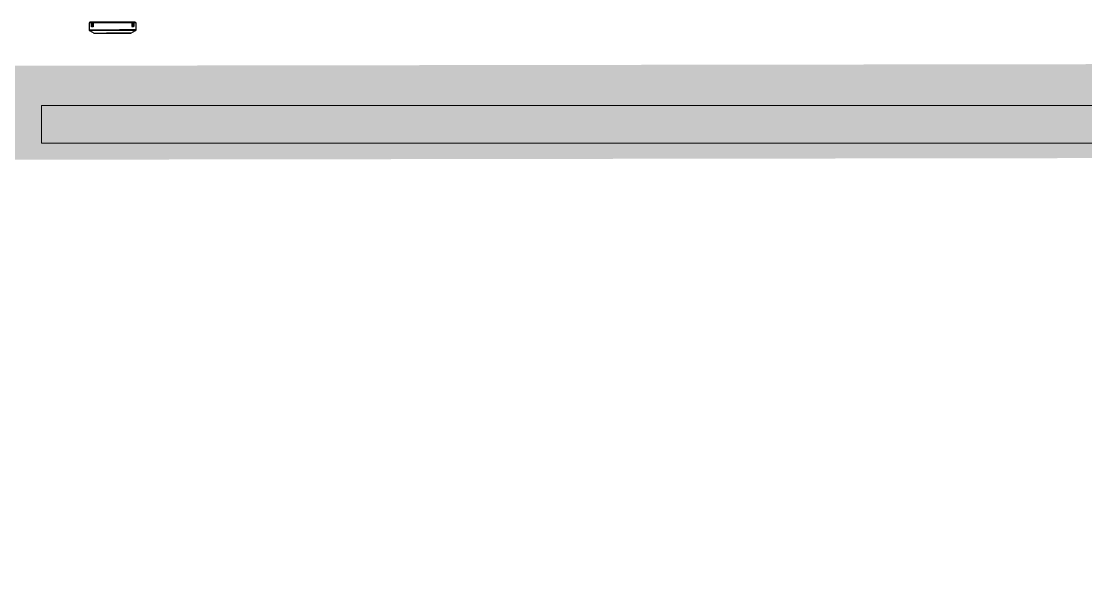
# Model space of a CAD drawing. Header units: millimetres. Extents: x 8265 to 78888, y 1905 to 34251.
# Drawn here: x 35250 to 35363.3, y 20045.4 to 20104.9 of the extents above; entities that cross this region are included whole.
import ezdxf

# ---------------------------------------------------------------- set-up
doc = ezdxf.new("R2010")
doc.units = ezdxf.units.MM
doc.linetypes.add('HIDDEN', pattern=[9.525, 6.35, -3.175])
doc.layers.add('468_ARREDO_BAR_001-AM_0', color=73, linetype='Continuous')
doc.layers.add('468_BAR_001-AM_0', color=73, linetype='Continuous', lineweight=0)
doc.layers.add('costruzioni', color=10, linetype='Continuous', lineweight=0)

# ---------------------------------------------------------------- blocks, each defined once
blk = doc.blocks.new('vetrina bar')
for p, q in [((-7712.79, -2146.96, 0), (-7712.8, -2146.96, 0)), ((-7712.8, -2146.96, 0), (-7712.8, -2146.96, 0)), ((-7712.8, -2146.96, 0), (-7712.8, -2146.97, 0)), ((-7712.8, -2146.97, 0), (-7712.8, -2146.97, 0)), ((-7712.8, -2146.97, 0), (-7712.8, -2146.97, 0)), ((-7712.8, -2146.97, 0), (-7712.8, -2146.97, 0)), ((-7712.8, -2146.97, 0), (-7712.8, -2146.98, 0)), ((-7712.8, -2146.98, 0), (-7712.8, -2146.98, 0)), ((-7712.8, -2146.98, 0), (-7712.8, -2146.98, 0)), ((-7712.8, -2146.98, 0), (-7712.8, -2146.99, 0)), ((-7712.8, -2146.99, 0), (-7712.8, -2146.99, 0)), ((-7712.8, -2146.99, 0), (-7712.8, -2146.99, 0)), ((-7712.8, -2146.99, 0), (-7712.8, -2147, 0)), ((-7712.8, -2147, 0), (-7712.8, -2147.74, 0)), ((-7712.8, -2147, 0), (-7712.8, -2147, 0)), ((-7712.79, -2147, 0), (-7712.8, -2147, 0)), ((-7712.78, -2146.94, 0), (-7712.79, -2146.94, 0)), ((-7712.79, -2146.94, 0), (-7712.79, -2146.95, 0)), ((-7712.79, -2146.95, 0), (-7712.79, -2146.95, 0)), ((-7712.79, -2146.95, 0), (-7712.79, -2146.95, 0)), ((-7712.79, -2146.95, 0), (-7712.79, -2146.96, 0)), ((-7712.75, -2147, 0), (-7712.79, -2147, 0)), ((-7712.77, -2146.93, 0), (-7712.78, -2146.93, 0)), ((-7712.78, -2146.93, 0), (-7712.78, -2146.93, 0)), ((-7712.78, -2146.93, 0), (-7712.78, -2146.94, 0)), ((-7712.78, -2146.94, 0), (-7712.78, -2146.94, 0)), ((-7712.78, -2146.94, 0), (-7712.78, -2146.94, 0)), ((-7712.76, -2146.92, 0), (-7712.77, -2146.92, 0)), ((-7712.77, -2146.92, 0), (-7712.77, -2146.92, 0)), ((-7712.77, -2146.92, 0), (-7712.77, -2146.93, 0)), ((-7712.77, -2146.93, 0), (-7712.77, -2146.93, 0)), ((-7712.75, -2146.91, 0), (-7712.76, -2146.92, 0)), ((-7712.76, -2146.92, 0), (-7712.76, -2146.92, 0)), ((-7712.76, -2146.92, 0), (-7712.76, -2146.92, 0)), ((-7712.26, -2146.63, 0), (-7712.75, -2146.91, 0)), ((-7712.75, -2146.91, 0), (-7712.74, -2146.91, 0)), ((-7712.67, -2147, 0), (-7712.75, -2147, 0)), ((-7712.74, -2146.91, 0), (-7712.68, -2146.91, 0)), ((-7712.68, -2146.91, 0), (-7712.6, -2146.91, 0)), ((-7712.56, -2147, 0), (-7712.67, -2147, 0)), ((-7712.6, -2146.91, 0), (-7712.47, -2146.91, 0)), ((-7712.42, -2147, 0), (-7712.56, -2147, 0)), ((-7712.47, -2146.91, 0), (-7712.32, -2146.91, 0)), ((-7712.25, -2147, 0), (-7712.42, -2147, 0)), ((-7712.32, -2146.91, 0), (-7712.14, -2146.91, 0)), ((-7712.28, -2146.66, 0), (-7712.31, -2146.66, 0)), ((-7712.31, -2146.66, 0), (-7712.31, -2146.66, 0)), ((-7712.22, -2146.66, 0), (-7712.28, -2146.66, 0)), ((-7708.33, -2146.63, 0), (-7712.26, -2146.63, 0)), ((-7712.05, -2147, 0), (-7712.25, -2147, 0)), ((-7712.12, -2146.65, 0), (-7712.22, -2146.66, 0)), ((-7712.14, -2146.91, 0), (-7711.93, -2146.91, 0)), ((-7711.99, -2146.65, 0), (-7712.12, -2146.65, 0)), ((-7711.82, -2147, 0), (-7712.05, -2147, 0)), ((-7711.84, -2146.65, 0), (-7711.99, -2146.65, 0)), ((-7711.93, -2146.91, 0), (-7711.7, -2146.91, 0)), ((-7711.65, -2146.65, 0), (-7711.84, -2146.65, 0)), ((-7711.58, -2147, 0), (-7711.82, -2147, 0)), ((-7711.7, -2146.91, 0), (-7711.44, -2146.91, 0)), ((-7711.44, -2146.65, 0), (-7711.65, -2146.65, 0)), ((-7711.31, -2147, 0), (-7711.58, -2147, 0)), ((-7711.21, -2146.65, 0), (-7711.44, -2146.65, 0)), ((-7711.44, -2146.91, 0), (-7711.17, -2146.91, 0)), ((-7711.03, -2147, 0), (-7711.31, -2147, 0)), ((-7710.96, -2146.65, 0), (-7711.21, -2146.65, 0)), ((-7711.17, -2146.91, 0), (-7710.89, -2146.91, 0)), ((-7710.75, -2146.99, 0), (-7711.03, -2147, 0)), ((-7710.7, -2146.65, 0), (-7710.96, -2146.65, 0)), ((-7710.89, -2146.91, 0), (-7710.6, -2146.91, 0)), ((-7710.45, -2146.99, 0), (-7710.75, -2146.99, 0)), ((-7710.44, -2146.65, 0), (-7710.7, -2146.65, 0)), ((-7710.6, -2146.91, 0), (-7710.3, -2146.91, 0)), ((-7710.16, -2146.99, 0), (-7710.45, -2146.99, 0)), ((-7710.17, -2146.65, 0), (-7710.44, -2146.65, 0)), ((-7710.3, -2146.91, 0), (-7710.01, -2146.9, 0)), ((-7709.91, -2146.65, 0), (-7710.17, -2146.65, 0)), ((-7709.86, -2146.99, 0), (-7710.16, -2146.99, 0)), ((-7710.01, -2146.9, 0), (-7709.72, -2146.9, 0)), ((-7709.65, -2146.65, 0), (-7709.91, -2146.65, 0)), ((-7709.57, -2146.99, 0), (-7709.86, -2146.99, 0)), ((-7709.72, -2146.9, 0), (-7709.44, -2146.9, 0)), ((-7709.4, -2146.64, 0), (-7709.65, -2146.65, 0)), ((-7709.3, -2146.99, 0), (-7709.57, -2146.99, 0)), ((-7709.44, -2146.9, 0), (-7709.17, -2146.9, 0)), ((-7709.17, -2146.64, 0), (-7709.4, -2146.64, 0)), ((-7709.03, -2146.99, 0), (-7709.3, -2146.99, 0)), ((-7708.96, -2146.64, 0), (-7709.17, -2146.64, 0)), ((-7709.17, -2146.9, 0), (-7708.91, -2146.9, 0)), ((-7708.79, -2146.99, 0), (-7709.03, -2146.99, 0)), ((-7708.78, -2146.64, 0), (-7708.96, -2146.64, 0)), ((-7708.91, -2146.9, 0), (-7708.68, -2146.9, 0)), ((-7708.56, -2146.99, 0), (-7708.79, -2146.99, 0)), ((-7708.62, -2146.64, 0), (-7708.78, -2146.64, 0)), ((-7708.68, -2146.9, 0), (-7708.47, -2146.9, 0)), ((-7708.49, -2146.64, 0), (-7708.62, -2146.64, 0)), ((-7708.36, -2146.99, 0), (-7708.56, -2146.99, 0)), ((-7708.39, -2146.64, 0), (-7708.49, -2146.64, 0)), ((-7708.47, -2146.9, 0), (-7708.29, -2146.9, 0)), ((-7708.33, -2146.64, 0), (-7708.39, -2146.64, 0)), ((-7708.19, -2146.98, 0), (-7708.36, -2146.99, 0)), ((-7707.85, -2146.9, 0), (-7708.33, -2146.63, 0)), ((-7708.3, -2146.64, 0), (-7708.33, -2146.64, 0)), ((-7708.3, -2146.64, 0), (-7708.3, -2146.64, 0)), ((-7708.29, -2146.9, 0), (-7708.14, -2146.9, 0)), ((-7708.05, -2146.98, 0), (-7708.19, -2146.98, 0)), ((-7708.14, -2146.9, 0), (-7708.01, -2146.9, 0)), ((-7707.94, -2146.98, 0), (-7708.05, -2146.98, 0)), ((-7708.01, -2146.9, 0), (-7707.93, -2146.9, 0)), ((-7707.86, -2146.98, 0), (-7707.94, -2146.98, 0)), ((-7707.93, -2146.9, 0), (-7707.87, -2146.9, 0)), ((-7707.87, -2146.9, 0), (-7707.85, -2146.9, 0)), ((-7707.81, -2146.98, 0), (-7707.86, -2146.98, 0)), ((-7707.84, -2146.9, 0), (-7707.85, -2146.9, 0)), ((-7707.85, -2146.9, 0), (-7707.85, -2146.9, 0)), ((-7707.85, -2146.9, 0), (-7707.85, -2146.9, 0)), ((-7707.85, -2146.9, 0), (-7707.85, -2146.9, 0)), ((-7707.84, -2146.91, 0), (-7707.84, -2146.9, 0)), ((-7707.83, -2146.91, 0), (-7707.84, -2146.91, 0)), ((-7707.84, -2146.91, 0), (-7707.84, -2146.91, 0)), ((-7707.84, -2146.91, 0), (-7707.84, -2146.91, 0)), ((-7707.83, -2146.92, 0), (-7707.83, -2146.91, 0)), ((-7707.82, -2146.92, 0), (-7707.83, -2146.92, 0)), ((-7707.83, -2146.92, 0), (-7707.83, -2146.92, 0)), ((-7707.83, -2146.92, 0), (-7707.83, -2146.92, 0)), ((-7707.82, -2146.93, 0), (-7707.82, -2146.92, 0)), ((-7707.82, -2146.94, 0), (-7707.82, -2146.93, 0)), ((-7707.82, -2146.93, 0), (-7707.82, -2146.93, 0)), ((-7707.82, -2146.93, 0), (-7707.82, -2146.93, 0)), ((-7707.82, -2146.93, 0), (-7707.82, -2146.93, 0)), ((-7707.81, -2146.94, 0), (-7707.82, -2146.94, 0)), ((-7707.81, -2146.95, 0), (-7707.81, -2146.94, 0)), ((-7707.81, -2146.94, 0), (-7707.81, -2146.94, 0)), ((-7707.81, -2146.96, 0), (-7707.81, -2146.95, 0)), ((-7707.81, -2146.95, 0), (-7707.81, -2146.95, 0)), ((-7707.81, -2146.95, 0), (-7707.81, -2146.95, 0)), ((-7707.81, -2146.97, 0), (-7707.81, -2146.96, 0)), ((-7707.81, -2146.96, 0), (-7707.81, -2146.96, 0)), ((-7707.81, -2146.96, 0), (-7707.81, -2146.96, 0)), ((-7707.8, -2146.97, 0), (-7707.81, -2146.97, 0)), ((-7707.81, -2146.97, 0), (-7707.81, -2146.97, 0)), ((-7707.8, -2146.98, 0), (-7707.81, -2146.98, 0)), ((-7707.8, -2146.98, 0), (-7707.8, -2146.97, 0)), ((-7707.8, -2147.73, 0), (-7707.8, -2146.98, 0)), ((-7707.8, -2146.98, 0), (-7707.8, -2146.98, 0)), ((-7707.8, -2146.98, 0), (-7707.8, -2146.98, 0)), ((-7712.8, -2147.74, 0), (-7712.79, -2147.74, 0)), ((-7712.79, -2147.74, 0), (-7712.75, -2147.74, 0)), ((-7712.75, -2147.74, 0), (-7712.66, -2147.74, 0)), ((-7712.7, -2147.74, 0), (-7712.7, -2147.84, 0)), ((-7712.67, -2147.84, 0), (-7712.7, -2147.84, 0)), ((-7712.7, -2147.84, 0), (-7712.7, -2147.84, 0)), ((-7712.6, -2147.84, 0), (-7712.67, -2147.84, 0)), ((-7712.66, -2147.74, 0), (-7712.55, -2147.74, 0)), ((-7712.5, -2147.84, 0), (-7712.6, -2147.84, 0)), ((-7712.55, -2147.32, 0), (-7712.53, -2147.32, 0)), ((-7712.55, -2147.74, 0), (-7712.55, -2147.32, 0)), ((-7712.55, -2147.32, 0), (-7712.55, -2147.32, 0)), ((-7712.55, -2147.32, 0), (-7712.55, -2147.32, 0)), ((-7712.55, -2147.32, 0), (-7712.55, -2147.33, 0)), ((-7712.55, -2147.33, 0), (-7712.55, -2147.33, 0)), ((-7712.55, -2147.33, 0), (-7712.55, -2147.33, 0)), ((-7712.55, -2147.33, 0), (-7712.55, -2147.33, 0)), ((-7712.55, -2147.33, 0), (-7712.54, -2147.33, 0)), ((-7712.55, -2147.74, 0), (-7712.55, -2147.74, 0)), ((-7712.55, -2147.74, 0), (-7712.55, -2147.74, 0)), ((-7712.55, -2147.74, 0), (-7712.55, -2147.74, 0)), ((-7712.55, -2147.74, 0), (-7712.55, -2147.74, 0)), ((-7712.55, -2147.74, 0), (-7712.55, -2147.74, 0)), ((-7712.55, -2147.74, 0), (-7712.55, -2147.74, 0)), ((-7712.55, -2147.74, 0), (-7712.55, -2147.74, 0)), ((-7712.55, -2147.74, 0), (-7712.55, -2147.74, 0)), ((-7712.55, -2147.74, 0), (-7712.55, -2147.74, 0)), ((-7712.55, -2147.74, 0), (-7712.54, -2147.74, 0)), ((-7712.46, -2147.74, 0), (-7712.55, -2147.74, 0)), ((-7712.55, -2147.74, 0), (-7712.55, -2147.74, 0)), ((-7712.55, -2147.74, 0), (-7712.55, -2147.74, 0)), ((-7712.55, -2147.74, 0), (-7712.55, -2147.74, 0)), ((-7712.55, -2147.74, 0), (-7712.55, -2147.74, 0)), ((-7712.55, -2147.74, 0), (-7712.55, -2147.74, 0)), ((-7712.55, -2147.74, 0), (-7712.55, -2147.74, 0)), ((-7712.55, -2147.74, 0), (-7712.55, -2147.74, 0)), ((-7712.55, -2147.74, 0), (-7712.55, -2147.74, 0)), ((-7712.54, -2147.33, 0), (-7712.54, -2147.33, 0)), ((-7712.54, -2147.33, 0), (-7712.54, -2147.33, 0)), ((-7712.54, -2147.33, 0), (-7712.54, -2147.33, 0)), ((-7712.54, -2147.33, 0), (-7712.54, -2147.33, 0)), ((-7712.54, -2147.33, 0), (-7712.54, -2147.33, 0)), ((-7712.54, -2147.33, 0), (-7712.54, -2147.33, 0)), ((-7712.54, -2147.33, 0), (-7712.54, -2147.34, 0)), ((-7712.54, -2147.34, 0), (-7712.54, -2147.34, 0)), ((-7712.54, -2147.34, 0), (-7712.54, -2147.34, 0)), ((-7712.54, -2147.34, 0), (-7712.54, -2147.34, 0)), ((-7712.54, -2147.34, 0), (-7712.54, -2147.34, 0)), ((-7712.54, -2147.34, 0), (-7712.53, -2147.34, 0)), ((-7712.54, -2147.74, 0), (-7712.54, -2147.74, 0)), ((-7712.54, -2147.74, 0), (-7712.54, -2147.74, 0)), ((-7712.54, -2147.74, 0), (-7712.54, -2147.74, 0)), ((-7712.54, -2147.74, 0), (-7712.54, -2147.74, 0)), ((-7712.54, -2147.74, 0), (-7712.54, -2147.74, 0)), ((-7712.54, -2147.74, 0), (-7712.54, -2147.74, 0)), ((-7712.54, -2147.74, 0), (-7712.54, -2147.74, 0)), ((-7712.54, -2147.74, 0), (-7712.54, -2147.74, 0)), ((-7712.54, -2147.74, 0), (-7712.54, -2147.74, 0)), ((-7712.54, -2147.74, 0), (-7712.54, -2147.74, 0)), ((-7712.54, -2147.74, 0), (-7712.54, -2147.74, 0)), ((-7712.54, -2147.74, 0), (-7712.54, -2147.74, 0)), ((-7712.54, -2147.74, 0), (-7712.54, -2147.74, 0)), ((-7712.54, -2147.74, 0), (-7712.54, -2147.74, 0)), ((-7712.54, -2147.74, 0), (-7712.54, -2147.74, 0)), ((-7712.54, -2147.74, 0), (-7712.53, -2147.74, 0)), ((-7712.53, -2147.32, 0), (-7712.51, -2147.32, 0)), ((-7712.53, -2147.34, 0), (-7712.53, -2147.34, 0)), ((-7712.53, -2147.34, 0), (-7712.53, -2147.34, 0)), ((-7712.53, -2147.34, 0), (-7712.53, -2147.34, 0)), ((-7712.53, -2147.34, 0), (-7712.53, -2147.34, 0)), ((-7712.53, -2147.34, 0), (-7712.53, -2147.34, 0)), ((-7712.53, -2147.34, 0), (-7712.53, -2147.34, 0)), ((-7712.53, -2147.34, 0), (-7712.53, -2147.34, 0)), ((-7712.53, -2147.34, 0), (-7712.53, -2147.34, 0)), ((-7712.53, -2147.34, 0), (-7712.53, -2147.34, 0)), ((-7712.53, -2147.34, 0), (-7712.52, -2147.34, 0)), ((-7712.53, -2147.74, 0), (-7712.53, -2147.73, 0)), ((-7712.53, -2147.73, 0), (-7712.53, -2147.73, 0)), ((-7712.53, -2147.73, 0), (-7712.53, -2147.73, 0)), ((-7712.53, -2147.73, 0), (-7712.52, -2147.73, 0)), ((-7712.53, -2147.74, 0), (-7712.53, -2147.74, 0)), ((-7712.5, -2147.34, 0), (-7712.52, -2147.34, 0)), ((-7712.52, -2147.34, 0), (-7712.52, -2147.34, 0)), ((-7712.52, -2147.34, 0), (-7712.52, -2147.34, 0)), ((-7712.52, -2147.34, 0), (-7712.52, -2147.72, 0)), ((-7712.52, -2147.72, 0), (-7712.43, -2147.72, 0)), ((-7712.52, -2147.73, 0), (-7712.52, -2147.72, 0)), ((-7712.52, -2147.72, 0), (-7712.52, -2147.72, 0)), ((-7712.52, -2147.73, 0), (-7712.52, -2147.73, 0)), ((-7712.51, -2147.32, 0), (-7712.49, -2147.32, 0)), ((-7712.49, -2147.34, 0), (-7712.5, -2147.34, 0)), ((-7712.37, -2147.84, 0), (-7712.5, -2147.84, 0)), ((-7712.49, -2147.32, 0), (-7712.47, -2147.32, 0)), ((-7712.47, -2147.34, 0), (-7712.49, -2147.34, 0)), ((-7712.47, -2147.32, 0), (-7712.45, -2147.32, 0)), ((-7712.45, -2147.34, 0), (-7712.47, -2147.34, 0)), ((-7712.38, -2147.74, 0), (-7712.46, -2147.74, 0)), ((-7712.45, -2147.32, 0), (-7712.42, -2147.32, 0)), ((-7712.43, -2147.34, 0), (-7712.45, -2147.34, 0)), ((-7712.44, -2147.74, 0), (-7712.44, -2147.74, 0)), ((-7712.44, -2147.74, 0), (-7712.44, -2147.74, 0)), ((-7712.44, -2147.74, 0), (-7712.43, -2147.74, 0)), ((-7712.41, -2147.34, 0), (-7712.43, -2147.34, 0)), ((-7712.43, -2147.34, 0), (-7712.43, -2147.72, 0)), ((-7712.43, -2147.73, 0), (-7712.43, -2147.72, 0)), ((-7712.43, -2147.72, 0), (-7712.43, -2147.72, 0)), ((-7712.43, -2147.72, 0), (-7712.42, -2147.72, 0)), ((-7712.43, -2147.74, 0), (-7712.43, -2147.73, 0)), ((-7712.43, -2147.73, 0), (-7712.43, -2147.73, 0)), ((-7712.43, -2147.73, 0), (-7712.43, -2147.73, 0)), ((-7712.43, -2147.74, 0), (-7712.43, -2147.74, 0)), ((-7712.42, -2147.32, 0), (-7712.4, -2147.32, 0)), ((-7712.42, -2147.72, 0), (-7712.42, -2147.72, 0)), ((-7712.42, -2147.72, 0), (-7712.41, -2147.72, 0)), ((-7712.39, -2147.34, 0), (-7712.41, -2147.34, 0)), ((-7712.41, -2147.72, 0), (-7712.41, -2147.72, 0)), ((-7712.41, -2147.72, 0), (-7712.41, -2147.72, 0)), ((-7712.41, -2147.72, 0), (-7712.4, -2147.72, 0)), ((-7712.4, -2147.32, 0), (-7712.38, -2147.32, 0)), ((-7712.4, -2147.34, 0), (-7712.4, -2147.72, 0)), ((-7712.4, -2147.72, 0), (-7712.4, -2147.72, 0)), ((-7712.4, -2147.72, 0), (-7712.4, -2147.72, 0)), ((-7712.4, -2147.72, 0), (-7712.4, -2147.72, 0)), ((-7712.4, -2147.72, 0), (-7712.4, -2147.73, 0)), ((-7712.4, -2147.73, 0), (-7712.4, -2147.73, 0)), ((-7712.4, -2147.72, 0), (-7712.4, -2147.72, 0)), ((-7712.4, -2147.72, 0), (-7712.38, -2147.72, 0)), ((-7712.4, -2147.73, 0), (-7712.4, -2147.73, 0)), ((-7712.4, -2147.73, 0), (-7712.4, -2147.73, 0)), ((-7712.4, -2147.73, 0), (-7712.4, -2147.73, 0)), ((-7712.4, -2147.73, 0), (-7712.4, -2147.73, 0)), ((-7712.4, -2147.73, 0), (-7712.4, -2147.73, 0)), ((-7712.4, -2147.73, 0), (-7712.4, -2147.73, 0)), ((-7712.4, -2147.73, 0), (-7712.4, -2147.73, 0)), ((-7712.4, -2147.73, 0), (-7712.4, -2147.73, 0)), ((-7712.4, -2147.73, 0), (-7712.4, -2147.73, 0)), ((-7712.4, -2147.73, 0), (-7712.4, -2147.73, 0)), ((-7712.4, -2147.73, 0), (-7712.4, -2147.73, 0)), ((-7712.4, -2147.73, 0), (-7712.4, -2147.73, 0)), ((-7712.4, -2147.73, 0), (-7712.4, -2147.73, 0)), ((-7712.4, -2147.73, 0), (-7712.4, -2147.73, 0)), ((-7712.4, -2147.73, 0), (-7712.4, -2147.73, 0)), ((-7712.4, -2147.73, 0), (-7712.4, -2147.74, 0)), ((-7712.4, -2147.74, 0), (-7712.4, -2147.74, 0)), ((-7712.4, -2147.74, 0), (-7712.4, -2147.74, 0)), ((-7712.4, -2147.74, 0), (-7712.4, -2147.74, 0)), ((-7712.4, -2147.74, 0), (-7712.4, -2147.74, 0)), ((-7712.4, -2147.74, 0), (-7712.4, -2147.74, 0)), ((-7712.4, -2147.74, 0), (-7712.4, -2147.74, 0)), ((-7712.4, -2147.74, 0), (-7712.39, -2147.74, 0)), ((-7712.37, -2147.34, 0), (-7712.39, -2147.34, 0)), ((-7712.39, -2147.74, 0), (-7712.39, -2147.74, 0)), ((-7712.39, -2147.74, 0), (-7712.39, -2147.74, 0)), ((-7712.39, -2147.74, 0), (-7712.39, -2147.74, 0)), ((-7712.39, -2147.74, 0), (-7712.39, -2147.74, 0)), ((-7712.39, -2147.74, 0), (-7712.39, -2147.74, 0)), ((-7712.39, -2147.74, 0), (-7712.39, -2147.74, 0)), ((-7712.39, -2147.74, 0), (-7712.39, -2147.74, 0)), ((-7712.39, -2147.74, 0), (-7712.39, -2147.74, 0)), ((-7712.39, -2147.74, 0), (-7712.39, -2147.74, 0)), ((-7712.39, -2147.74, 0), (-7712.39, -2147.74, 0)), ((-7712.39, -2147.74, 0), (-7712.39, -2147.74, 0)), ((-7712.39, -2147.74, 0), (-7712.39, -2147.74, 0)), ((-7712.39, -2147.74, 0), (-7712.39, -2147.74, 0)), ((-7712.39, -2147.74, 0), (-7712.39, -2147.74, 0)), ((-7712.39, -2147.74, 0), (-7712.39, -2147.74, 0)), ((-7712.39, -2147.74, 0), (-7712.39, -2147.74, 0)), ((-7712.39, -2147.74, 0), (-7712.38, -2147.74, 0)), ((-7712.38, -2147.32, 0), (-7712.38, -2147.74, 0)), ((-7712.38, -2147.32, 0), (-7712.38, -2147.32, 0)), ((-7712.38, -2147.32, 0), (-7712.38, -2147.32, 0)), ((-7712.38, -2147.32, 0), (-7712.38, -2147.32, 0)), ((-7712.38, -2147.32, 0), (-7712.38, -2147.32, 0)), ((-7712.38, -2147.32, 0), (-7712.38, -2147.33, 0)), ((-7712.38, -2147.33, 0), (-7712.38, -2147.74, 0)), ((-7712.38, -2147.33, 0), (-7712.38, -2147.33, 0)), ((-7712.38, -2147.33, 0), (-7712.38, -2147.33, 0)), ((-7712.38, -2147.33, 0), (-7712.38, -2147.33, 0)), ((-7712.38, -2147.33, 0), (-7712.38, -2147.33, 0)), ((-7712.38, -2147.33, 0), (-7712.38, -2147.33, 0)), ((-7712.38, -2147.33, 0), (-7712.38, -2147.33, 0)), ((-7712.38, -2147.33, 0), (-7712.38, -2147.33, 0)), ((-7712.38, -2147.33, 0), (-7712.38, -2147.33, 0)), ((-7712.38, -2147.33, 0), (-7712.38, -2147.33, 0)), ((-7712.38, -2147.33, 0), (-7712.38, -2147.33, 0)), ((-7712.38, -2147.33, 0), (-7712.38, -2147.33, 0)), ((-7712.38, -2147.33, 0), (-7712.38, -2147.33, 0)), ((-7712.38, -2147.74, 0), (-7712.19, -2147.74, 0)), ((-7712.38, -2147.74, 0), (-7712.38, -2147.74, 0)), ((-7712.38, -2147.74, 0), (-7712.38, -2147.74, 0)), ((-7712.38, -2147.74, 0), (-7712.38, -2147.74, 0)), ((-7712.38, -2147.74, 0), (-7712.38, -2147.74, 0)), ((-7712.38, -2147.74, 0), (-7712.38, -2147.74, 0)), ((-7712.38, -2147.74, 0), (-7712.38, -2147.74, 0)), ((-7712.38, -2147.74, 0), (-7712.38, -2147.74, 0)), ((-7712.38, -2147.74, 0), (-7712.38, -2147.74, 0)), ((-7712.38, -2147.74, 0), (-7712.38, -2147.74, 0)), ((-7712.38, -2147.74, 0), (-7712.38, -2147.74, 0)), ((-7712.38, -2147.74, 0), (-7712.38, -2147.74, 0)), ((-7712.38, -2147.74, 0), (-7712.38, -2147.74, 0)), ((-7712.38, -2147.74, 0), (-7712.38, -2147.74, 0)), ((-7712.38, -2147.74, 0), (-7712.38, -2147.74, 0)), ((-7712.38, -2147.74, 0), (-7712.38, -2147.74, 0)), ((-7712.38, -2147.74, 0), (-7712.38, -2147.74, 0)), ((-7712.38, -2147.74, 0), (-7712.38, -2147.74, 0)), ((-7712.38, -2147.74, 0), (-7712.38, -2147.74, 0)), ((-7712.38, -2147.74, 0), (-7712.38, -2147.74, 0)), ((-7712.38, -2147.74, 0), (-7712.38, -2147.74, 0)), ((-7712.38, -2147.74, 0), (-7712.38, -2147.74, 0)), ((-7712.38, -2147.74, 0), (-7712.38, -2147.74, 0)), ((-7712.38, -2147.74, 0), (-7712.38, -2147.74, 0)), ((-7712.38, -2147.74, 0), (-7712.38, -2147.74, 0)), ((-7712.38, -2147.74, 0), (-7712.38, -2147.74, 0)), ((-7712.38, -2147.74, 0), (-7712.38, -2147.74, 0)), ((-7712.38, -2147.74, 0), (-7712.38, -2147.74, 0)), ((-7712.38, -2147.74, 0), (-7712.38, -2147.74, 0)), ((-7712.38, -2147.74, 0), (-7712.38, -2147.74, 0)), ((-7712.38, -2147.74, 0), (-7712.38, -2147.74, 0)), ((-7712.38, -2147.74, 0), (-7712.38, -2147.74, 0)), ((-7712.38, -2147.74, 0), (-7712.38, -2147.74, 0)), ((-7712.38, -2147.74, 0), (-7712.38, -2147.74, 0)), ((-7712.38, -2147.74, 0), (-7712.38, -2147.74, 0)), ((-7712.38, -2147.74, 0), (-7712.38, -2147.74, 0)), ((-7712.38, -2147.74, 0), (-7712.38, -2147.74, 0)), ((-7712.38, -2147.74, 0), (-7712.38, -2147.74, 0)), ((-7712.38, -2147.74, 0), (-7712.38, -2147.74, 0)), ((-7712.38, -2147.74, 0), (-7712.38, -2147.74, 0)), ((-7712.38, -2147.74, 0), (-7712.38, -2147.74, 0)), ((-7712.38, -2147.74, 0), (-7712.38, -2147.74, 0)), ((-7712.38, -2147.74, 0), (-7712.38, -2147.74, 0)), ((-7712.38, -2147.74, 0), (-7712.38, -2147.74, 0)), ((-7712.38, -2147.74, 0), (-7712.38, -2147.74, 0)), ((-7712.38, -2147.74, 0), (-7712.38, -2147.74, 0)), ((-7712.38, -2147.74, 0), (-7712.38, -2147.74, 0)), ((-7712.38, -2147.74, 0), (-7712.38, -2147.74, 0)), ((-7712.38, -2147.74, 0), (-7712.38, -2147.74, 0)), ((-7712.38, -2147.74, 0), (-7712.38, -2147.74, 0)), ((-7712.38, -2147.74, 0), (-7712.38, -2147.74, 0)), ((-7712.38, -2147.74, 0), (-7712.38, -2147.74, 0)), ((-7712.38, -2147.74, 0), (-7712.38, -2147.74, 0)), ((-7712.38, -2147.74, 0), (-7712.38, -2147.74, 0)), ((-7712.38, -2147.74, 0), (-7712.38, -2147.74, 0)), ((-7712.38, -2147.74, 0), (-7712.38, -2147.74, 0)), ((-7712.38, -2147.74, 0), (-7712.38, -2147.74, 0)), ((-7712.38, -2147.74, 0), (-7712.38, -2147.74, 0)), ((-7712.38, -2147.74, 0), (-7712.38, -2147.74, 0)), ((-7712.38, -2147.74, 0), (-7712.38, -2147.74, 0)), ((-7712.38, -2147.74, 0), (-7712.38, -2147.74, 0)), ((-7712.38, -2147.74, 0), (-7712.38, -2147.74, 0)), ((-7712.38, -2147.74, 0), (-7712.38, -2147.74, 0)), ((-7712.38, -2147.74, 0), (-7712.38, -2147.74, 0)), ((-7712.21, -2147.84, 0), (-7712.37, -2147.84, 0)), ((-7712.01, -2147.84, 0), (-7712.21, -2147.84, 0)), ((-7712.19, -2147.74, 0), (-7711.98, -2147.74, 0)), ((-7711.79, -2147.84, 0), (-7712.01, -2147.84, 0)), ((-7711.98, -2147.74, 0), (-7711.74, -2147.74, 0)), ((-7711.55, -2147.84, 0), (-7711.79, -2147.84, 0)), ((-7711.74, -2147.74, 0), (-7711.48, -2147.74, 0)), ((-7711.29, -2147.84, 0), (-7711.55, -2147.84, 0)), ((-7711.48, -2147.74, 0), (-7711.2, -2147.74, 0)), ((-7711.01, -2147.84, 0), (-7711.29, -2147.84, 0)), ((-7711.2, -2147.74, 0), (-7710.91, -2147.74, 0)), ((-7710.73, -2147.84, 0), (-7711.01, -2147.84, 0)), ((-7710.91, -2147.74, 0), (-7710.61, -2147.74, 0)), ((-7710.43, -2147.84, 0), (-7710.73, -2147.84, 0)), ((-7710.61, -2147.74, 0), (-7710.3, -2147.73, 0)), ((-7710.14, -2147.83, 0), (-7710.43, -2147.84, 0)), ((-7710.3, -2147.73, 0), (-7710, -2147.73, 0)), ((-7709.84, -2147.83, 0), (-7710.14, -2147.83, 0)), ((-7710, -2147.73, 0), (-7709.7, -2147.73, 0)), ((-7709.56, -2147.83, 0), (-7709.84, -2147.83, 0)), ((-7709.7, -2147.73, 0), (-7709.4, -2147.73, 0)), ((-7709.28, -2147.83, 0), (-7709.56, -2147.83, 0)), ((-7709.4, -2147.73, 0), (-7709.13, -2147.73, 0)), ((-7709.02, -2147.83, 0), (-7709.28, -2147.83, 0)), ((-7709.13, -2147.73, 0), (-7708.87, -2147.73, 0)), ((-7708.78, -2147.83, 0), (-7709.02, -2147.83, 0)), ((-7708.87, -2147.73, 0), (-7708.63, -2147.73, 0)), ((-7708.57, -2147.83, 0), (-7708.78, -2147.83, 0)), ((-7708.63, -2147.73, 0), (-7708.41, -2147.73, 0)), ((-7708.38, -2147.83, 0), (-7708.57, -2147.83, 0)), ((-7708.41, -2147.73, 0), (-7708.23, -2147.73, 0)), ((-7708.21, -2147.83, 0), (-7708.38, -2147.83, 0)), ((-7708.23, -2147.31, 0), (-7708.21, -2147.31, 0)), ((-7708.23, -2147.73, 0), (-7708.23, -2147.31, 0)), ((-7708.23, -2147.32, 0), (-7708.23, -2147.31, 0)), ((-7708.23, -2147.31, 0), (-7708.23, -2147.31, 0)), ((-7708.23, -2147.31, 0), (-7708.23, -2147.31, 0)), ((-7708.23, -2147.31, 0), (-7708.23, -2147.31, 0)), ((-7708.23, -2147.31, 0), (-7708.23, -2147.31, 0)), ((-7708.23, -2147.31, 0), (-7708.23, -2147.31, 0)), ((-7708.23, -2147.31, 0), (-7708.23, -2147.31, 0)), ((-7708.23, -2147.31, 0), (-7708.23, -2147.31, 0)), ((-7708.23, -2147.31, 0), (-7708.23, -2147.31, 0)), ((-7708.23, -2147.31, 0), (-7708.23, -2147.31, 0)), ((-7708.23, -2147.31, 0), (-7708.23, -2147.31, 0)), ((-7708.23, -2147.31, 0), (-7708.23, -2147.31, 0)), ((-7708.23, -2147.31, 0), (-7708.23, -2147.31, 0)), ((-7708.22, -2147.72, 0), (-7708.23, -2147.32, 0)), ((-7708.23, -2147.32, 0), (-7708.23, -2147.32, 0)), ((-7708.23, -2147.32, 0), (-7708.23, -2147.32, 0)), ((-7708.23, -2147.32, 0), (-7708.23, -2147.32, 0)), ((-7708.21, -2147.33, 0), (-7708.23, -2147.33, 0)), ((-7708.23, -2147.73, 0), (-7708.23, -2147.73, 0)), ((-7708.23, -2147.73, 0), (-7708.23, -2147.73, 0)), ((-7708.23, -2147.73, 0), (-7708.23, -2147.73, 0)), ((-7708.23, -2147.73, 0), (-7708.23, -2147.73, 0)), ((-7708.23, -2147.73, 0), (-7708.23, -2147.73, 0)), ((-7708.23, -2147.73, 0), (-7708.23, -2147.73, 0)), ((-7708.23, -2147.73, 0), (-7708.23, -2147.73, 0)), ((-7708.23, -2147.73, 0), (-7708.23, -2147.73, 0)), ((-7708.23, -2147.73, 0), (-7708.23, -2147.73, 0)), ((-7708.23, -2147.73, 0), (-7708.23, -2147.73, 0)), ((-7708.23, -2147.73, 0), (-7708.23, -2147.73, 0)), ((-7708.23, -2147.73, 0), (-7708.23, -2147.73, 0)), ((-7708.23, -2147.73, 0), (-7708.23, -2147.73, 0)), ((-7708.23, -2147.73, 0), (-7708.23, -2147.73, 0)), ((-7708.23, -2147.73, 0), (-7708.23, -2147.73, 0)), ((-7708.23, -2147.73, 0), (-7708.23, -2147.73, 0)), ((-7708.23, -2147.73, 0), (-7708.23, -2147.73, 0)), ((-7708.23, -2147.73, 0), (-7708.23, -2147.73, 0)), ((-7708.23, -2147.73, 0), (-7708.23, -2147.73, 0)), ((-7708.23, -2147.73, 0), (-7708.23, -2147.73, 0)), ((-7708.23, -2147.73, 0), (-7708.23, -2147.73, 0)), ((-7708.23, -2147.73, 0), (-7708.23, -2147.73, 0)), ((-7708.23, -2147.73, 0), (-7708.23, -2147.73, 0)), ((-7708.23, -2147.73, 0), (-7708.23, -2147.73, 0)), ((-7708.23, -2147.73, 0), (-7708.23, -2147.73, 0)), ((-7708.23, -2147.73, 0), (-7708.23, -2147.73, 0)), ((-7708.23, -2147.73, 0), (-7708.23, -2147.73, 0)), ((-7708.23, -2147.73, 0), (-7708.23, -2147.73, 0)), ((-7708.23, -2147.73, 0), (-7708.23, -2147.73, 0)), ((-7708.23, -2147.73, 0), (-7708.23, -2147.73, 0)), ((-7708.23, -2147.73, 0), (-7708.23, -2147.73, 0)), ((-7708.23, -2147.73, 0), (-7708.23, -2147.73, 0)), ((-7708.22, -2147.71, 0), (-7708.2, -2147.71, 0)), ((-7708.22, -2147.73, 0), (-7708.22, -2147.73, 0)), ((-7708.22, -2147.73, 0), (-7708.22, -2147.73, 0)), ((-7708.22, -2147.73, 0), (-7708.22, -2147.72, 0)), ((-7708.22, -2147.72, 0), (-7708.22, -2147.72, 0)), ((-7708.22, -2147.72, 0), (-7708.22, -2147.72, 0)), ((-7708.22, -2147.72, 0), (-7708.22, -2147.72, 0)), ((-7708.22, -2147.72, 0), (-7708.22, -2147.72, 0)), ((-7708.22, -2147.72, 0), (-7708.22, -2147.72, 0)), ((-7708.22, -2147.72, 0), (-7708.22, -2147.72, 0)), ((-7708.22, -2147.72, 0), (-7708.22, -2147.72, 0)), ((-7708.23, -2147.73, 0), (-7708.22, -2147.73, 0)), ((-7708.22, -2147.73, 0), (-7708.22, -2147.73, 0)), ((-7708.22, -2147.73, 0), (-7708.22, -2147.73, 0)), ((-7708.22, -2147.73, 0), (-7708.22, -2147.73, 0)), ((-7708.22, -2147.73, 0), (-7708.22, -2147.73, 0)), ((-7708.22, -2147.73, 0), (-7708.22, -2147.73, 0)), ((-7708.22, -2147.73, 0), (-7708.22, -2147.73, 0)), ((-7708.22, -2147.73, 0), (-7708.22, -2147.73, 0)), ((-7708.22, -2147.73, 0), (-7708.22, -2147.73, 0)), ((-7708.22, -2147.73, 0), (-7708.22, -2147.73, 0)), ((-7708.22, -2147.73, 0), (-7708.22, -2147.73, 0)), ((-7708.22, -2147.73, 0), (-7708.22, -2147.73, 0)), ((-7708.22, -2147.73, 0), (-7708.22, -2147.73, 0)), ((-7708.22, -2147.73, 0), (-7708.22, -2147.73, 0)), ((-7708.22, -2147.73, 0), (-7708.22, -2147.73, 0)), ((-7708.22, -2147.73, 0), (-7708.22, -2147.73, 0)), ((-7708.22, -2147.73, 0), (-7708.22, -2147.73, 0)), ((-7708.22, -2147.73, 0), (-7708.22, -2147.73, 0)), ((-7708.22, -2147.73, 0), (-7708.22, -2147.73, 0)), ((-7708.22, -2147.73, 0), (-7708.22, -2147.73, 0)), ((-7708.22, -2147.73, 0), (-7708.22, -2147.73, 0)), ((-7708.22, -2147.73, 0), (-7708.22, -2147.73, 0)), ((-7708.22, -2147.73, 0), (-7708.22, -2147.73, 0)), ((-7708.22, -2147.73, 0), (-7708.22, -2147.73, 0)), ((-7708.22, -2147.73, 0), (-7708.22, -2147.73, 0)), ((-7708.22, -2147.73, 0), (-7708.22, -2147.73, 0)), ((-7708.22, -2147.73, 0), (-7708.22, -2147.73, 0)), ((-7708.22, -2147.73, 0), (-7708.22, -2147.73, 0)), ((-7708.22, -2147.73, 0), (-7708.22, -2147.73, 0)), ((-7708.22, -2147.73, 0), (-7708.22, -2147.73, 0)), ((-7708.22, -2147.73, 0), (-7708.22, -2147.73, 0)), ((-7708.22, -2147.73, 0), (-7708.22, -2147.73, 0)), ((-7708.22, -2147.73, 0), (-7708.22, -2147.73, 0)), ((-7708.22, -2147.73, 0), (-7708.21, -2147.73, 0)), ((-7708.21, -2147.73, 0), (-7708.22, -2147.73, 0)), ((-7708.21, -2147.31, 0), (-7708.18, -2147.31, 0)), ((-7708.19, -2147.33, 0), (-7708.21, -2147.33, 0)), ((-7708.21, -2147.73, 0), (-7708.21, -2147.73, 0)), ((-7708.21, -2147.73, 0), (-7708.21, -2147.72, 0)), ((-7708.21, -2147.72, 0), (-7708.21, -2147.72, 0)), ((-7708.21, -2147.72, 0), (-7708.21, -2147.72, 0)), ((-7708.21, -2147.72, 0), (-7708.21, -2147.72, 0)), ((-7708.21, -2147.72, 0), (-7708.21, -2147.72, 0)), ((-7708.21, -2147.72, 0), (-7708.21, -2147.72, 0)), ((-7708.21, -2147.72, 0), (-7708.21, -2147.72, 0)), ((-7708.21, -2147.72, 0), (-7708.21, -2147.72, 0)), ((-7708.21, -2147.72, 0), (-7708.21, -2147.72, 0)), ((-7708.21, -2147.72, 0), (-7708.21, -2147.72, 0)), ((-7708.21, -2147.72, 0), (-7708.21, -2147.72, 0)), ((-7708.21, -2147.72, 0), (-7708.21, -2147.72, 0)), ((-7708.21, -2147.72, 0), (-7708.21, -2147.72, 0)), ((-7708.21, -2147.72, 0), (-7708.21, -2147.72, 0)), ((-7708.21, -2147.72, 0), (-7708.2, -2147.72, 0)), ((-7708.21, -2147.73, 0), (-7708.21, -2147.73, 0)), ((-7708.21, -2147.73, 0), (-7708.21, -2147.73, 0)), ((-7708.21, -2147.73, 0), (-7708.21, -2147.73, 0)), ((-7708.21, -2147.73, 0), (-7708.21, -2147.73, 0)), ((-7708.14, -2147.73, 0), (-7708.21, -2147.73, 0)), ((-7708.08, -2147.83, 0), (-7708.21, -2147.83, 0)), ((-7708.2, -2147.33, 0), (-7708.2, -2147.71, 0)), ((-7708.2, -2147.72, 0), (-7708.2, -2147.71, 0)), ((-7708.2, -2147.71, 0), (-7708.2, -2147.71, 0)), ((-7708.2, -2147.71, 0), (-7708.2, -2147.71, 0)), ((-7708.2, -2147.71, 0), (-7708.2, -2147.71, 0)), ((-7708.2, -2147.71, 0), (-7708.2, -2147.71, 0)), ((-7708.2, -2147.71, 0), (-7708.2, -2147.71, 0)), ((-7708.2, -2147.71, 0), (-7708.2, -2147.71, 0)), ((-7708.2, -2147.71, 0), (-7708.2, -2147.71, 0)), ((-7708.2, -2147.71, 0), (-7708.2, -2147.71, 0)), ((-7708.2, -2147.71, 0), (-7708.2, -2147.71, 0)), ((-7708.2, -2147.71, 0), (-7708.2, -2147.71, 0)), ((-7708.2, -2147.71, 0), (-7708.2, -2147.71, 0)), ((-7708.2, -2147.71, 0), (-7708.2, -2147.71, 0)), ((-7708.2, -2147.71, 0), (-7708.2, -2147.71, 0)), ((-7708.2, -2147.71, 0), (-7708.2, -2147.71, 0)), ((-7708.2, -2147.71, 0), (-7708.19, -2147.71, 0)), ((-7708.2, -2147.72, 0), (-7708.2, -2147.72, 0)), ((-7708.2, -2147.72, 0), (-7708.2, -2147.72, 0)), ((-7708.2, -2147.72, 0), (-7708.2, -2147.72, 0)), ((-7708.2, -2147.72, 0), (-7708.2, -2147.72, 0)), ((-7708.2, -2147.72, 0), (-7708.2, -2147.72, 0)), ((-7708.2, -2147.72, 0), (-7708.2, -2147.72, 0)), ((-7708.17, -2147.33, 0), (-7708.19, -2147.33, 0)), ((-7708.19, -2147.71, 0), (-7708.19, -2147.71, 0)), ((-7708.19, -2147.71, 0), (-7708.19, -2147.71, 0)), ((-7708.19, -2147.71, 0), (-7708.18, -2147.71, 0)), ((-7708.18, -2147.31, 0), (-7708.16, -2147.31, 0)), ((-7708.18, -2147.33, 0), (-7708.17, -2147.71, 0)), ((-7708.18, -2147.71, 0), (-7708.18, -2147.71, 0)), ((-7708.18, -2147.71, 0), (-7708.17, -2147.71, 0)), ((-7708.16, -2147.33, 0), (-7708.17, -2147.33, 0)), ((-7708.17, -2147.71, 0), (-7708.08, -2147.71, 0)), ((-7708.17, -2147.72, 0), (-7708.17, -2147.71, 0)), ((-7708.17, -2147.71, 0), (-7708.17, -2147.71, 0)), ((-7708.17, -2147.71, 0), (-7708.17, -2147.71, 0)), ((-7708.17, -2147.73, 0), (-7708.17, -2147.72, 0)), ((-7708.17, -2147.72, 0), (-7708.17, -2147.72, 0)), ((-7708.17, -2147.72, 0), (-7708.17, -2147.72, 0)), ((-7708.16, -2147.73, 0), (-7708.17, -2147.73, 0)), ((-7708.17, -2147.73, 0), (-7708.17, -2147.73, 0)), ((-7708.16, -2147.31, 0), (-7708.14, -2147.31, 0)), ((-7708.14, -2147.33, 0), (-7708.16, -2147.33, 0)), ((-7708.14, -2147.31, 0), (-7708.12, -2147.31, 0)), ((-7708.12, -2147.33, 0), (-7708.14, -2147.33, 0)), ((-7708.06, -2147.73, 0), (-7708.14, -2147.73, 0)), ((-7708.12, -2147.31, 0), (-7708.1, -2147.31, 0)), ((-7708.1, -2147.33, 0), (-7708.12, -2147.33, 0)), ((-7708.1, -2147.31, 0), (-7708.08, -2147.31, 0)), ((-7708.08, -2147.33, 0), (-7708.1, -2147.33, 0)), ((-7708.08, -2147.71, 0), (-7708.09, -2147.33, 0)), ((-7708.08, -2147.31, 0), (-7708.06, -2147.31, 0)), ((-7708.08, -2147.33, 0), (-7708.08, -2147.32, 0)), ((-7708.08, -2147.32, 0), (-7708.08, -2147.32, 0)), ((-7708.08, -2147.32, 0), (-7708.08, -2147.32, 0)), ((-7708.08, -2147.32, 0), (-7708.07, -2147.32, 0)), ((-7708.08, -2147.33, 0), (-7708.08, -2147.33, 0)), ((-7708.08, -2147.33, 0), (-7708.08, -2147.33, 0)), ((-7708.08, -2147.33, 0), (-7708.08, -2147.33, 0)), ((-7708.08, -2147.33, 0), (-7708.08, -2147.33, 0)), ((-7708.08, -2147.33, 0), (-7708.08, -2147.33, 0)), ((-7708.08, -2147.71, 0), (-7708.08, -2147.71, 0)), ((-7708.08, -2147.71, 0), (-7708.08, -2147.71, 0)), ((-7708.08, -2147.71, 0), (-7708.08, -2147.71, 0)), ((-7708.08, -2147.71, 0), (-7708.08, -2147.71, 0)), ((-7708.08, -2147.71, 0), (-7708.07, -2147.72, 0)), ((-7707.99, -2147.83, 0), (-7708.08, -2147.83, 0)), ((-7708.07, -2147.32, 0), (-7708.07, -2147.32, 0)), ((-7708.07, -2147.32, 0), (-7708.07, -2147.32, 0)), ((-7708.07, -2147.32, 0), (-7708.07, -2147.32, 0)), ((-7708.07, -2147.32, 0), (-7708.07, -2147.32, 0)), ((-7708.07, -2147.32, 0), (-7708.07, -2147.32, 0)), ((-7708.07, -2147.32, 0), (-7708.07, -2147.32, 0)), ((-7708.07, -2147.32, 0), (-7708.07, -2147.32, 0)), ((-7708.07, -2147.32, 0), (-7708.07, -2147.32, 0)), ((-7708.07, -2147.32, 0), (-7708.07, -2147.32, 0)), ((-7708.07, -2147.32, 0), (-7708.07, -2147.32, 0)), ((-7708.07, -2147.32, 0), (-7708.06, -2147.32, 0)), ((-7708.07, -2147.72, 0), (-7708.07, -2147.72, 0)), ((-7708.07, -2147.72, 0), (-7708.07, -2147.72, 0)), ((-7708.07, -2147.72, 0), (-7708.07, -2147.72, 0)), ((-7708.07, -2147.72, 0), (-7708.07, -2147.72, 0)), ((-7708.07, -2147.72, 0), (-7708.07, -2147.72, 0)), ((-7708.07, -2147.72, 0), (-7708.07, -2147.72, 0)), ((-7708.07, -2147.72, 0), (-7708.06, -2147.72, 0)), ((-7708.06, -2147.31, 0), (-7708.06, -2147.73, 0)), ((-7708.06, -2147.32, 0), (-7708.06, -2147.31, 0)), ((-7708.06, -2147.31, 0), (-7708.06, -2147.31, 0)), ((-7708.06, -2147.31, 0), (-7708.06, -2147.31, 0)), ((-7708.06, -2147.31, 0), (-7708.06, -2147.31, 0)), ((-7708.06, -2147.31, 0), (-7708.06, -2147.31, 0)), ((-7708.06, -2147.31, 0), (-7708.06, -2147.31, 0)), ((-7708.06, -2147.31, 0), (-7708.06, -2147.31, 0)), ((-7708.06, -2147.31, 0), (-7708.06, -2147.31, 0)), ((-7708.06, -2147.31, 0), (-7708.06, -2147.31, 0)), ((-7708.06, -2147.31, 0), (-7708.06, -2147.31, 0)), ((-7708.06, -2147.32, 0), (-7708.06, -2147.32, 0)), ((-7708.06, -2147.72, 0), (-7708.06, -2147.72, 0)), ((-7708.06, -2147.72, 0), (-7708.06, -2147.72, 0)), ((-7708.06, -2147.72, 0), (-7708.06, -2147.72, 0)), ((-7708.06, -2147.72, 0), (-7708.06, -2147.73, 0)), ((-7708.06, -2147.73, 0), (-7708.06, -2147.73, 0)), ((-7708.06, -2147.73, 0), (-7707.94, -2147.73, 0)), ((-7708.06, -2147.73, 0), (-7708.06, -2147.73, 0)), ((-7708.06, -2147.73, 0), (-7708.06, -2147.73, 0)), ((-7708.06, -2147.73, 0), (-7708.06, -2147.73, 0)), ((-7708.06, -2147.73, 0), (-7708.06, -2147.73, 0)), ((-7708.06, -2147.73, 0), (-7708.06, -2147.73, 0)), ((-7708.06, -2147.73, 0), (-7708.06, -2147.73, 0)), ((-7708.06, -2147.73, 0), (-7708.06, -2147.73, 0)), ((-7708.06, -2147.73, 0), (-7708.06, -2147.73, 0)), ((-7708.06, -2147.73, 0), (-7708.06, -2147.73, 0)), ((-7708.06, -2147.73, 0), (-7708.06, -2147.73, 0)), ((-7708.06, -2147.73, 0), (-7708.06, -2147.73, 0)), ((-7708.06, -2147.73, 0), (-7708.06, -2147.73, 0)), ((-7708.06, -2147.73, 0), (-7708.06, -2147.73, 0)), ((-7708.06, -2147.73, 0), (-7708.06, -2147.73, 0)), ((-7708.06, -2147.73, 0), (-7708.06, -2147.73, 0)), ((-7708.06, -2147.73, 0), (-7708.06, -2147.73, 0)), ((-7708.06, -2147.73, 0), (-7708.06, -2147.73, 0)), ((-7708.06, -2147.73, 0), (-7708.06, -2147.73, 0)), ((-7707.93, -2147.83, 0), (-7707.99, -2147.83, 0)), ((-7707.94, -2147.73, 0), (-7707.86, -2147.73, 0)), ((-7707.9, -2147.83, 0), (-7707.93, -2147.83, 0)), ((-7707.9, -2147.83, 0), (-7707.9, -2147.73, 0)), ((-7707.9, -2147.83, 0), (-7707.9, -2147.83, 0)), ((-7707.86, -2147.73, 0), (-7707.81, -2147.73, 0)), ((-7707.81, -2147.73, 0), (-7707.8, -2147.73, 0))]:
    blk.add_line(p, q)

msp = doc.modelspace()

# ---------------------------------------------------------------- linework, layer by layer
at = {"layer": '468_BAR_001-AM_0'}
for p, q in [((35252.13, 20095.95), (35766.91, 20095.95)), ((35252.13, 20095.95), (35252.13, 20091.95)), ((35252.13, 20091.95), (35763.78, 20091.95))]:
    msp.add_line(p, q, dxfattribs=at)
at = {"layer": 'costruzioni', "linetype": 'HIDDEN', "const_width": 10}
msp.add_lwpolyline([(36675.16, 20076.04), (38832.97, 20076.04), (38832.97, 19702.44), (35314.34, 19700.21), (35005.08, 20062), (34753.93, 20062), (34753.93, 20094.43), (35766.91, 20095.95, 0.3243), (36101.07, 19842.3, 0.451169), (36435.7, 20228.56), (36435.5, 20297.95), (36675.19, 20300.21)], format="xyb", close=True, dxfattribs=at)

# ---------------------------------------------------------------- block references
at = {"layer": '468_ARREDO_BAR_001-AM_0', "rotation": 180}
msp.add_blockref('vetrina bar', (27549.4, 17957.02), dxfattribs=at)

doc.saveas('drawing.dxf')
